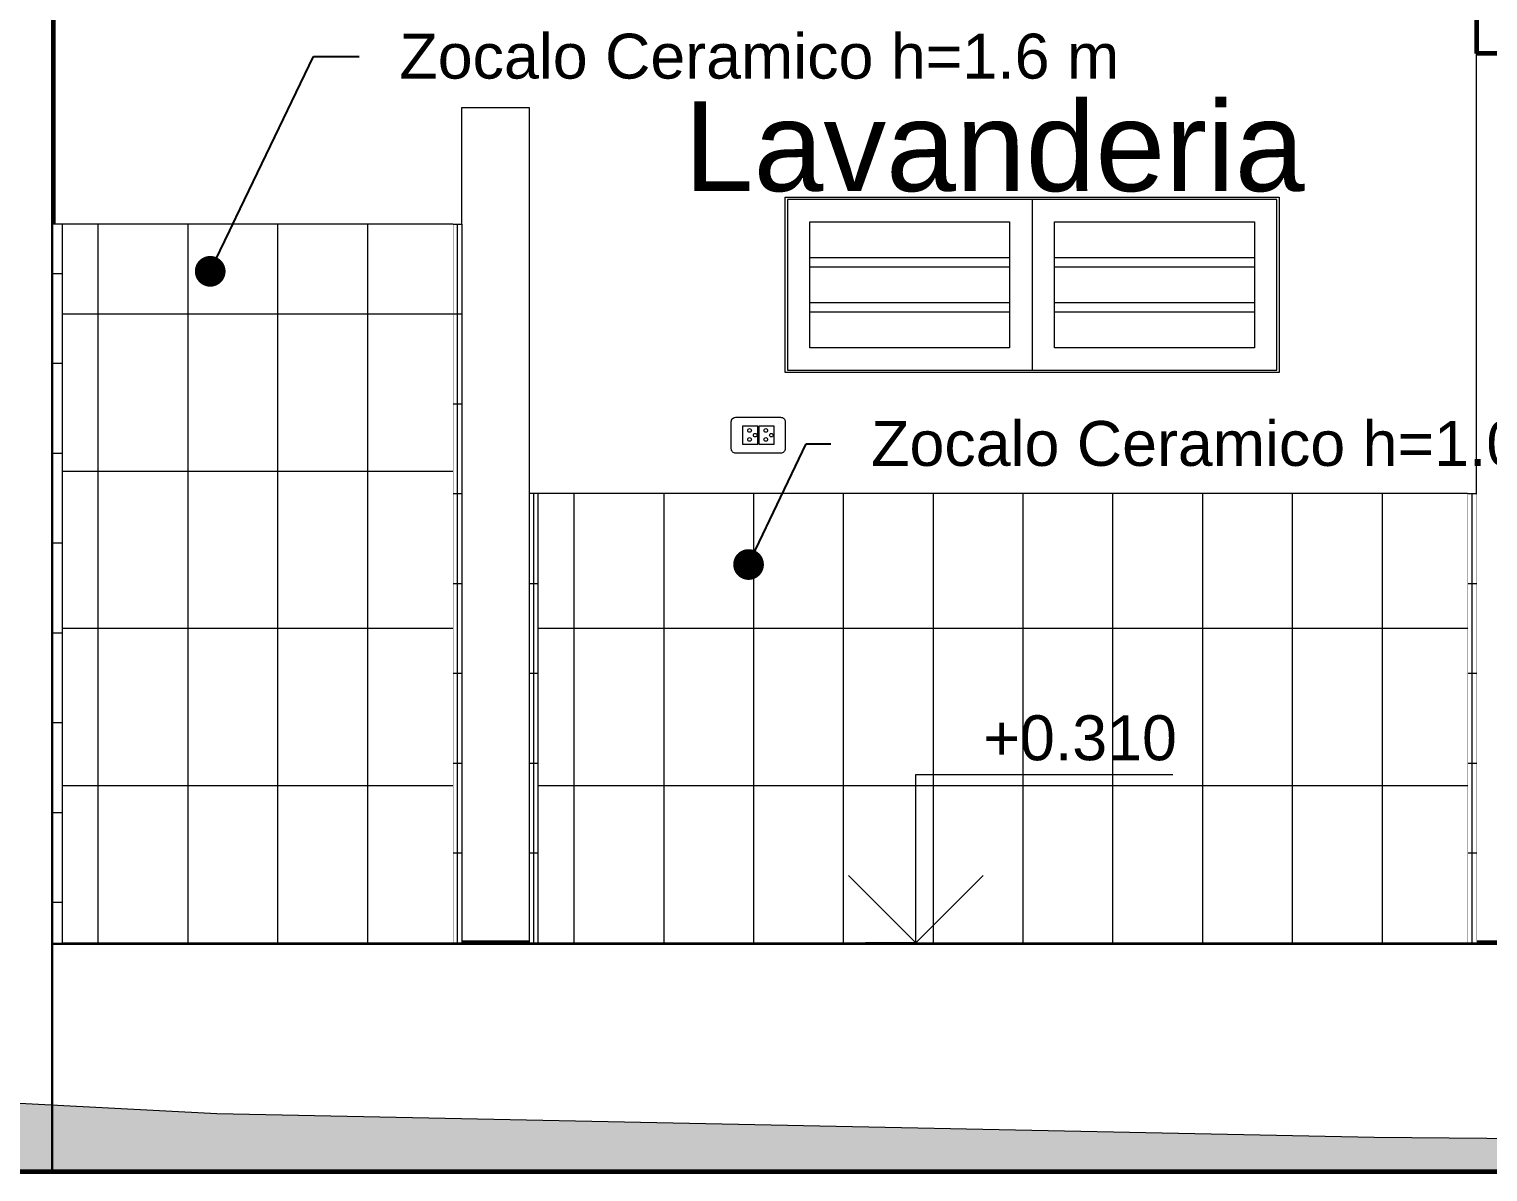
# Model space of a CAD drawing. Header units: metres. Extents: x 48 to 635, y -15 to 39.
# Drawn here: x 421.412 to 424.661, y -14.801 to -12.257 of the extents above; entities that cross this region are included whole.
import ezdxf

# ---------------------------------------------------------------- set-up
doc = ezdxf.new("R2010")
doc.units = ezdxf.units.M
doc.header["$MEASUREMENT"] = 0
doc.linetypes.add('Wipeout_Contour', pattern=[1, 0, -1])
for name, color, linetype in [('Annotation - Label', 7, 'Continuous'), ('Dimensioning - General', 7, 'Continuous'), ('Interior - Furniture', 7, 'Continuous'), ('Interior - Stair & Railing', 7, 'Continuous'), ('Structural - Bearing', 7, 'Continuous'), ('TOPO', 7, 'Continuous')]:
    doc.layers.add(name, color=color, linetype=linetype)
doc.styles.add('GENERATED_STYLE_1', font='')
doc.styles.get('GENERATED_STYLE_1').set_extended_font_data('Arial')
doc.dimstyles.new('GENERATED_STYLE__6', dxfattribs={"dimtxt": 0.18, "dimasz": 0.1368, "dimexe": 0.18, "dimexo": 0.0625, "dimgap": 0.09, "dimtad": 0, "dimtih": 1, "dimtoh": 1, "dimdec": 4, "dimzin": 0, "dimdsep": 46, "dimcen": 0.09, "dimadec": 0, "dimazin": 0, "dimtfac": 1, "dimtdec": 4, "dimtmove": 0, "dimatfit": 3, "dimldrblk": 'ARROWHEAD_11', "dimfxl": 1, "dimtolj": 1, "dimtzin": 0, "dimarcsym": 0})

# ---------------------------------------------------------------- blocks, each defined once
blk = doc.blocks.new('ARROWHEAD_11')
at = {"color": 0, "linetype": 'Continuous', "lineweight": 0}
blk.add_line((0, 0), (-1, 0), dxfattribs=at)
at = {"color": 0, "linetype": 'Continuous', "lineweight": 0, "const_width": 0.25, "flags": 128}
blk.add_lwpolyline([(-0.125, 0, 1), (0.125, 0, 1)], format="xyb", close=True, dxfattribs=at)

msp = doc.modelspace()

# ---------------------------------------------------------------- linework, layer by layer
at = {"layer": 'Interior - Furniture', "color": 55, "linetype": 'Continuous', "lineweight": 13, "true_color": 0xa2a233}
for p, q in [((422.9779, -13.1257), (422.9791, -13.1242)), ((422.9791, -13.1242), (422.9807, -13.123)), ((422.9807, -13.123), (422.9824, -13.122)), ((422.9824, -13.122), (422.9843, -13.1215)), ((422.9843, -13.1215), (422.9862, -13.1213)), ((422.9862, -13.1213), (423.0862, -13.1213)), ((423.0862, -13.1213), (423.0882, -13.1215)), ((423.0882, -13.1215), (423.09, -13.122)), ((423.09, -13.122), (423.0918, -13.123)), ((423.0918, -13.123), (423.0933, -13.1242)), ((423.0933, -13.1242), (423.0945, -13.1257)), ((422.9762, -13.1313), (422.9764, -13.1293)), ((422.9762, -13.1913), (422.9762, -13.1313)), ((422.9764, -13.1293), (422.977, -13.1274)), ((422.977, -13.1274), (422.9779, -13.1257)), ((423.0945, -13.1257), (423.0955, -13.1274)), ((423.0955, -13.1274), (423.096, -13.1293)), ((423.096, -13.1293), (423.0962, -13.1313)), ((423.0962, -13.1313), (423.0962, -13.1913)), ((422.9764, -13.1932), (422.9762, -13.1913)), ((422.977, -13.1951), (422.9764, -13.1932)), ((422.9779, -13.1968), (422.977, -13.1951)), ((422.9791, -13.1983), (422.9779, -13.1968)), ((422.9807, -13.1996), (422.9791, -13.1983)), ((422.9824, -13.2005), (422.9807, -13.1996)), ((422.9843, -13.2011), (422.9824, -13.2005)), ((422.9862, -13.2013), (422.9843, -13.2011)), ((423.0862, -13.2013), (422.9862, -13.2013)), ((423.0882, -13.2011), (423.0862, -13.2013)), ((423.09, -13.2005), (423.0882, -13.2011)), ((423.0918, -13.1996), (423.09, -13.2005)), ((423.0933, -13.1983), (423.0918, -13.1996)), ((423.0945, -13.1968), (423.0933, -13.1983)), ((423.0955, -13.1951), (423.0945, -13.1968)), ((423.096, -13.1932), (423.0955, -13.1951)), ((423.0962, -13.1913), (423.096, -13.1932))]:
    msp.add_line(p, q, dxfattribs=at)

# ---------------------------------------------------------------- texts
at = {"layer": 'Annotation - Label', "color": 5, "linetype": 'Continuous', "lineweight": 25, "insert": (422.2371, -12.3179), "char_height": 0.1, "attachment_point": 4, "style": 'GENERATED_STYLE_1'}
msp.add_mtext('\\A1;{\\pql;\\fArial|b0|i0|c0|p34;Zocalo Ceramico h=1.6 m}', dxfattribs=at)

# ---------------------------------------------------------------- wipeouts: each hides what was drawn before it
at = {"color": 254, "linetype": 'Wipeout_Contour', "lineweight": 0, "ltscale": 6771.543639}
msp.add_wipeout([(423.013, -13.1506), (423.0133, -13.1522), (423.0141, -13.1535), (423.0154, -13.1543), (423.017, -13.1546), (423.0185, -13.1543), (423.0198, -13.1535), (423.0207, -13.1522), (423.021, -13.1506), (423.0207, -13.1491), (423.0198, -13.1478), (423.0185, -13.147), (423.017, -13.1466), (423.0154, -13.147), (423.0141, -13.1478), (423.0133, -13.1491)], dxfattribs=at).dxf.layer = 'Interior - Furniture'
at = {"color": 254, "linetype": 'Wipeout_Contour', "lineweight": 0, "ltscale": 1685.815116}
msp.add_wipeout([(421.0162, -11.7968), (421.0162, -14.8013), (421.4662, -14.8013), (421.4662, -11.7175)], dxfattribs=at).dxf.layer = 'Structural - Bearing'
at = {"color": 254, "linetype": 'Wipeout_Contour', "lineweight": 0, "ltscale": 2123.835728}
msp.add_wipeout([(424.6362, -14.2913), (424.6862, -14.2913), (424.6862, -12.3393), (424.6862, -12.3113), (424.6362, -12.3113)], dxfattribs=at).dxf.layer = 'Structural - Bearing'
at = {"color": 254, "linetype": 'Wipeout_Contour', "lineweight": 0, "ltscale": 1690.655272}
msp.add_wipeout([(422.3762, -12.4313), (422.3762, -14.2913), (422.5262, -14.2913), (422.5262, -12.4313)], dxfattribs=at).dxf.layer = 'Structural - Bearing'
at = {"color": 254, "linetype": 'Wipeout_Contour', "lineweight": 0, "ltscale": 1693.173696}
msp.add_wipeout([(423.1012, -12.9913), (423.1012, -12.6613), (423.0962, -12.6613), (423.0962, -12.9913)], dxfattribs=at).dxf.layer = 'Structural - Bearing'
at = {"color": 254, "linetype": 'Wipeout_Contour', "lineweight": 0, "ltscale": 1697.551686}
msp.add_wipeout([(424.1912, -12.6613), (424.1912, -12.9913), (424.1962, -12.9913), (424.1962, -12.6613)], dxfattribs=at).dxf.layer = 'Structural - Bearing'
at = {"color": 254, "linetype": 'Wipeout_Contour', "lineweight": 0, "ltscale": 1695.262699}
msp.add_wipeout([(423.5962, -12.9663), (423.6462, -12.9663), (423.6462, -12.6863), (423.5962, -12.6863)], dxfattribs=at).dxf.layer = 'Structural - Bearing'

# ---------------------------------------------------------------- next in the draw order: linework, layer by layer
at = {"layer": 'Structural - Bearing', "color": 7, "linetype": 'Continuous', "lineweight": 60}
for p, q in [((421.4662, -11.8813), (421.4662, -12.6913)), ((421.4662, -14.8013), (421.0162, -14.8013))]:
    msp.add_line(p, q, dxfattribs=at)
at = {"layer": 'Structural - Bearing', "color": 251, "linetype": 'Continuous', "lineweight": 20, "true_color": 0x6a6a6a}
for p, q in [((422.3762, -12.6913), (422.3762, -12.4313)), ((422.3762, -12.4313), (422.5262, -12.4313)), ((422.5262, -12.4313), (422.5262, -13.2913))]:
    msp.add_line(p, q, dxfattribs=at)
at = {"layer": 'Structural - Bearing', "color": 7, "linetype": 'Continuous', "lineweight": 60, "flags": 128}
msp.add_lwpolyline([(421.4662, -12.6913), (421.4662, -14.2913), (421.4662, -14.8013)], dxfattribs=at)

# ---------------------------------------------------------------- next in the draw order: texts
at = {"layer": 'Annotation - Label', "color": 5, "linetype": 'Continuous', "lineweight": 25, "insert": (423.2878, -13.1802), "char_height": 0.1, "attachment_point": 4, "style": 'GENERATED_STYLE_1'}
msp.add_mtext('\\A1;{\\pql;\\fArial|b0|i0|c0|p34;Zocalo Ceramico h=1.0 m}', dxfattribs=at)

# ---------------------------------------------------------------- next in the draw order: wipeouts: each hides what was drawn before it
at = {"color": 254, "linetype": 'Wipeout_Contour', "lineweight": 0, "ltscale": 6771.55359}
msp.add_wipeout([(423.013, -13.1706), (423.0133, -13.1722), (423.0141, -13.1735), (423.0154, -13.1743), (423.017, -13.1746), (423.0185, -13.1743), (423.0198, -13.1735), (423.0207, -13.1722), (423.021, -13.1706), (423.0207, -13.1691), (423.0198, -13.1678), (423.0185, -13.167), (423.017, -13.1666), (423.0154, -13.167), (423.0141, -13.1678), (423.0133, -13.1691)], dxfattribs=at).dxf.layer = 'Interior - Furniture'
at = {"color": 254, "linetype": 'Wipeout_Contour', "lineweight": 0, "ltscale": 1700.095462}
msp.add_wipeout([(424.6362, -11.1583), (424.6362, -12.3113), (425.0862, -12.3113), (425.0862, -11.0789)], dxfattribs=at).dxf.layer = 'Structural - Bearing'
at = {"color": 254, "linetype": 'Wipeout_Contour', "lineweight": 0, "ltscale": 3390.691737}
msp.add_wipeout([(424.1962, -12.6313), (423.0962, -12.6313), (423.0962, -12.6613), (423.1012, -12.6613), (423.1012, -12.6363), (424.1912, -12.6363), (424.1912, -12.6613), (424.1962, -12.6613)], dxfattribs=at).dxf.layer = 'Structural - Bearing'
at = {"color": 254, "linetype": 'Wipeout_Contour', "lineweight": 0, "ltscale": 1693.283609}
msp.add_wipeout([(423.1512, -12.6863), (423.1012, -12.6863), (423.1012, -12.9663), (423.1512, -12.9663)], dxfattribs=at).dxf.layer = 'Structural - Bearing'
at = {"color": 254, "linetype": 'Wipeout_Contour', "lineweight": 0, "ltscale": 1697.4417}
msp.add_wipeout([(424.1412, -12.9663), (424.1912, -12.9663), (424.1912, -12.6863), (424.1412, -12.6863)], dxfattribs=at).dxf.layer = 'Structural - Bearing'
at = {"color": 254, "linetype": 'Wipeout_Contour', "lineweight": 0, "ltscale": 3390.758113}
msp.add_wipeout([(423.0962, -13.0213), (424.1962, -13.0213), (424.1962, -12.9913), (424.1912, -12.9913), (424.1912, -13.0163), (423.1012, -13.0163), (423.1012, -12.9913), (423.0962, -12.9913)], dxfattribs=at).dxf.layer = 'Structural - Bearing'

# ---------------------------------------------------------------- next in the draw order: linework, layer by layer
at = {"layer": 'Interior - Furniture', "color": 55, "linetype": 'Continuous', "lineweight": 13, "true_color": 0xa2a233}
msp.add_line((423.0015, -13.1411), (423.0015, -13.1811), dxfattribs=at)
at = {"layer": 'Structural - Bearing', "color": 7, "linetype": 'Continuous', "lineweight": 60}
msp.add_line((424.6362, -11.8813), (424.6362, -12.3113), dxfattribs=at)
at = {"layer": 'Structural - Bearing', "color": 251, "linetype": 'Continuous', "lineweight": 20, "true_color": 0x6a6a6a}
msp.add_line((424.6362, -14.2913), (424.6362, -12.3113), dxfattribs=at)
at = {"layer": 'Structural - Bearing', "color": 7, "linetype": 'Continuous', "lineweight": 60, "flags": 128}
msp.add_lwpolyline([(425.0862, -12.3113), (424.8012, -12.3113), (424.6862, -12.3113), (424.6362, -12.3113)], dxfattribs=at)

# ---------------------------------------------------------------- next in the draw order: wipeouts: each hides what was drawn before it
at = {"color": 254, "linetype": 'Wipeout_Contour', "lineweight": 0, "ltscale": 6771.748554}
msp.add_wipeout([(423.0258, -13.1596), (423.0255, -13.1611), (423.0258, -13.1627), (423.0266, -13.164), (423.0279, -13.1648), (423.0295, -13.1651), (423.031, -13.1648), (423.0323, -13.164), (423.0331, -13.1627), (423.0335, -13.1611), (423.0331, -13.1596), (423.0323, -13.1583), (423.031, -13.1574), (423.0295, -13.1571), (423.0279, -13.1574), (423.0266, -13.1583)], dxfattribs=at).dxf.layer = 'Interior - Furniture'
at = {"color": 254, "linetype": 'Wipeout_Contour', "lineweight": 0, "ltscale": 2541.411262}
msp.add_wipeout([(423.1012, -12.6863), (423.1512, -12.6863), (423.5962, -12.6863), (423.6462, -12.6863), (423.6462, -12.6363), (423.1012, -12.6363)], dxfattribs=at).dxf.layer = 'Structural - Bearing'
at = {"color": 254, "linetype": 'Wipeout_Contour', "lineweight": 0, "ltscale": 1694.273083}
msp.add_wipeout([(423.1512, -12.8663), (423.5962, -12.8663), (423.5962, -12.7863), (423.1512, -12.7863)], dxfattribs=at).dxf.layer = 'Structural - Bearing'
at = {"color": 254, "linetype": 'Wipeout_Contour', "lineweight": 0, "ltscale": 2541.40763}
msp.add_wipeout([(423.1012, -12.9663), (423.1012, -13.0163), (423.6462, -13.0163), (423.6462, -12.9663), (423.5962, -12.9663), (423.1512, -12.9663)], dxfattribs=at).dxf.layer = 'Structural - Bearing'

# ---------------------------------------------------------------- next in the draw order: linework, layer by layer
at = {"layer": 'Interior - Furniture', "color": 55, "linetype": 'Continuous', "lineweight": 13, "true_color": 0xa2a233}
for p, q in [((423.013, -13.1506), (423.0133, -13.1491)), ((423.0133, -13.1522), (423.013, -13.1506)), ((423.0133, -13.1491), (423.0141, -13.1478)), ((423.0141, -13.1535), (423.0133, -13.1522)), ((423.0141, -13.1478), (423.0154, -13.147)), ((423.0154, -13.1543), (423.0141, -13.1535)), ((423.0154, -13.147), (423.017, -13.1466)), ((423.017, -13.1546), (423.0154, -13.1543)), ((423.017, -13.1466), (423.0185, -13.147)), ((423.0185, -13.1543), (423.017, -13.1546)), ((423.0185, -13.147), (423.0198, -13.1478)), ((423.0198, -13.1535), (423.0185, -13.1543)), ((423.0198, -13.1478), (423.0207, -13.1491)), ((423.0207, -13.1522), (423.0198, -13.1535)), ((423.0207, -13.1491), (423.021, -13.1506)), ((423.021, -13.1506), (423.0207, -13.1522)), ((423.0279, -13.1574), (423.0295, -13.1571)), ((423.0295, -13.1571), (423.031, -13.1574)), ((423.013, -13.1706), (423.0133, -13.1691)), ((423.0133, -13.1722), (423.013, -13.1706)), ((423.0133, -13.1691), (423.0141, -13.1678)), ((423.0141, -13.1735), (423.0133, -13.1722)), ((423.0141, -13.1678), (423.0154, -13.167)), ((423.0154, -13.1743), (423.0141, -13.1735)), ((423.0154, -13.167), (423.017, -13.1666)), ((423.017, -13.1746), (423.0154, -13.1743)), ((423.017, -13.1666), (423.0185, -13.167)), ((423.0185, -13.1743), (423.017, -13.1746)), ((423.0185, -13.167), (423.0198, -13.1678)), ((423.0198, -13.1735), (423.0185, -13.1743)), ((423.0198, -13.1678), (423.0207, -13.1691)), ((423.0207, -13.1722), (423.0198, -13.1735)), ((423.0207, -13.1691), (423.021, -13.1706)), ((423.021, -13.1706), (423.0207, -13.1722)), ((423.0255, -13.1611), (423.0258, -13.1596)), ((423.0258, -13.1627), (423.0255, -13.1611)), ((423.0258, -13.1596), (423.0266, -13.1583)), ((423.0266, -13.164), (423.0258, -13.1627)), ((423.0266, -13.1583), (423.0279, -13.1574)), ((423.0279, -13.1648), (423.0266, -13.164)), ((423.0295, -13.1651), (423.0279, -13.1648)), ((423.031, -13.1648), (423.0295, -13.1651)), ((423.031, -13.1574), (423.0323, -13.1583)), ((423.0323, -13.164), (423.031, -13.1648))]:
    msp.add_line(p, q, dxfattribs=at)
at = {"layer": 'Structural - Bearing', "color": 251, "linetype": 'Continuous', "lineweight": 20, "true_color": 0x6a6a6a}
msp.add_line((423.0962, -13.0213), (423.0962, -12.6313), dxfattribs=at)
at = {"layer": 'Structural - Bearing', "color": 30, "linetype": 'Continuous', "lineweight": 18, "true_color": 0xff6600}
for p, q in [((423.1012, -12.6363), (423.1012, -12.6863)), ((423.1012, -12.6863), (423.1012, -12.9663)), ((423.1012, -12.9663), (423.1012, -13.0163))]:
    msp.add_line(p, q, dxfattribs=at)

# ---------------------------------------------------------------- next in the draw order: wipeouts: each hides what was drawn before it
at = {"color": 254, "linetype": 'Wipeout_Contour', "lineweight": 0, "ltscale": 6772.12931}
msp.add_wipeout([(423.049, -13.1706), (423.0493, -13.1722), (423.0501, -13.1735), (423.0514, -13.1743), (423.053, -13.1746), (423.0545, -13.1743), (423.0558, -13.1735), (423.0567, -13.1722), (423.057, -13.1706), (423.0567, -13.1691), (423.0558, -13.1678), (423.0545, -13.167), (423.053, -13.1666), (423.0514, -13.167), (423.0501, -13.1678), (423.0493, -13.1691)], dxfattribs=at).dxf.layer = 'Interior - Furniture'
at = {"color": 254, "linetype": 'Wipeout_Contour', "lineweight": 0, "ltscale": 1694.261017}
msp.add_wipeout([(423.1512, -12.7663), (423.5962, -12.7663), (423.5962, -12.6863), (423.1512, -12.6863)], dxfattribs=at).dxf.layer = 'Structural - Bearing'
at = {"color": 254, "linetype": 'Wipeout_Contour', "lineweight": 0, "ltscale": 1695.462607}
msp.add_wipeout([(423.6962, -12.6863), (423.6462, -12.6863), (423.6462, -12.9663), (423.6962, -12.9663)], dxfattribs=at).dxf.layer = 'Structural - Bearing'
at = {"color": 254, "linetype": 'Wipeout_Contour', "lineweight": 0, "ltscale": 1694.285243}
msp.add_wipeout([(423.1512, -12.9663), (423.5962, -12.9663), (423.5962, -12.8863), (423.1512, -12.8863)], dxfattribs=at).dxf.layer = 'Structural - Bearing'
at = {"color": 254, "linetype": 'Wipeout_Contour', "lineweight": 0, "ltscale": 1694.106219}
msp.add_wipeout([(425.0862, -14.8013), (425.0862, -14.2913), (421.4662, -14.2913), (421.4662, -14.8013)], dxfattribs=at).dxf.layer = 'Structural - Bearing'

# ---------------------------------------------------------------- next in the draw order: hatches: boundary and pattern name
at = {"layer": 'TOPO', "linetype": 'Continuous', "lineweight": 0, "true_color": 0x353329}
msp.add_hatch(color=250, dxfattribs=at).paths.add_polyline_path([(432.7595, -14.8013), (432.6058, -14.7971), (424.408, -14.7243), (421.8304, -14.6712), (421.2192, -14.6392), (420.5418, -14.6663), (420.3957, -14.668), (419.288, -14.4842), (419.288, -14.8013)])

# ---------------------------------------------------------------- next in the draw order: linework, layer by layer
at = {"layer": 'Interior - Furniture', "color": 55, "linetype": 'Continuous', "lineweight": 13, "true_color": 0xa2a233}
msp.add_line((423.0015, -13.1811), (423.0355, -13.1811), dxfattribs=at)
at = {"layer": 'Structural - Bearing', "color": 30, "linetype": 'Continuous', "lineweight": 18, "true_color": 0xff6600}
for p, q in [((423.1512, -12.6863), (423.5962, -12.6863)), ((423.5962, -12.9663), (423.1512, -12.9663))]:
    msp.add_line(p, q, dxfattribs=at)
at = {"layer": 'Structural - Bearing', "color": 7, "linetype": 'Continuous', "lineweight": 60}
for p, q in [((421.4862, -14.2913), (421.4662, -14.2913)), ((424.6862, -14.2913), (421.4862, -14.2913)), ((425.0862, -14.8013), (421.4662, -14.8013))]:
    msp.add_line(p, q, dxfattribs=at)
at = {"layer": 'TOPO', "color": 55, "linetype": 'Continuous', "lineweight": 13, "true_color": 0xa2a233, "flags": 128}
msp.add_lwpolyline([(419.288, -14.4842), (420.3957, -14.668), (420.5418, -14.6663), (421.2192, -14.6392), (421.8304, -14.6712), (424.408, -14.7243), (432.6058, -14.7971), (432.7595, -14.8013)], dxfattribs=at)

# ---------------------------------------------------------------- next in the draw order: wipeouts: each hides what was drawn before it
at = {"color": 254, "linetype": 'Wipeout_Contour', "lineweight": 0, "ltscale": 6772.11936}
msp.add_wipeout([(423.0493, -13.1491), (423.049, -13.1506), (423.0493, -13.1522), (423.0501, -13.1535), (423.0514, -13.1543), (423.053, -13.1546), (423.0545, -13.1543), (423.0558, -13.1535), (423.0567, -13.1522), (423.057, -13.1506), (423.0567, -13.1491), (423.0558, -13.1478), (423.0545, -13.147), (423.053, -13.1466), (423.0514, -13.147), (423.0501, -13.1478)], dxfattribs=at).dxf.layer = 'Interior - Furniture'
at = {"color": 254, "linetype": 'Wipeout_Contour', "lineweight": 0, "ltscale": 2544.67976}
msp.add_wipeout([(423.6462, -12.6363), (423.6462, -12.6863), (423.6962, -12.6863), (424.1412, -12.6863), (424.1912, -12.6863), (424.1912, -12.6363)], dxfattribs=at).dxf.layer = 'Structural - Bearing'
at = {"color": 254, "linetype": 'Wipeout_Contour', "lineweight": 0, "ltscale": 1694.267027}
msp.add_wipeout([(423.1512, -12.7863), (423.5962, -12.7863), (423.5962, -12.7663), (423.1512, -12.7663)], dxfattribs=at).dxf.layer = 'Structural - Bearing'
at = {"color": 254, "linetype": 'Wipeout_Contour', "lineweight": 0, "ltscale": 1696.452083}
msp.add_wipeout([(424.1412, -12.8663), (424.1412, -12.7863), (423.6962, -12.7863), (423.6962, -12.8663)], dxfattribs=at).dxf.layer = 'Structural - Bearing'
at = {"color": 254, "linetype": 'Wipeout_Contour', "lineweight": 0, "ltscale": 1694.27914}
msp.add_wipeout([(423.1512, -12.8663), (423.1512, -12.8863), (423.5962, -12.8863), (423.5962, -12.8663)], dxfattribs=at).dxf.layer = 'Structural - Bearing'
at = {"color": 254, "linetype": 'Wipeout_Contour', "lineweight": 0, "ltscale": 2544.676132}
msp.add_wipeout([(424.1912, -13.0163), (424.1912, -12.9663), (424.1412, -12.9663), (423.6962, -12.9663), (423.6462, -12.9663), (423.6462, -13.0163)], dxfattribs=at).dxf.layer = 'Structural - Bearing'

# ---------------------------------------------------------------- next in the draw order: linework, layer by layer
at = {"layer": 'Interior - Furniture', "color": 55, "linetype": 'Continuous', "lineweight": 13, "true_color": 0xa2a233}
for p, q in [((423.0355, -13.1411), (423.0015, -13.1411)), ((423.0355, -13.1811), (423.0355, -13.1411)), ((423.0375, -13.1411), (423.0375, -13.1811)), ((423.0323, -13.1583), (423.0331, -13.1596)), ((423.0331, -13.1627), (423.0323, -13.164)), ((423.0331, -13.1596), (423.0335, -13.1611)), ((423.0335, -13.1611), (423.0331, -13.1627))]:
    msp.add_line(p, q, dxfattribs=at)
at = {"layer": 'Structural - Bearing', "color": 251, "linetype": 'Continuous', "lineweight": 20, "true_color": 0x6a6a6a}
for p, q in [((423.0962, -12.6313), (424.1962, -12.6313)), ((424.1962, -12.6313), (424.1962, -13.0213)), ((424.1962, -13.0213), (423.0962, -13.0213))]:
    msp.add_line(p, q, dxfattribs=at)
at = {"layer": 'Structural - Bearing', "color": 30, "linetype": 'Continuous', "lineweight": 18, "true_color": 0xff6600}
for p, q in [((423.6462, -12.6363), (423.1012, -12.6363)), ((423.6462, -12.6363), (423.6462, -12.6863)), ((424.1912, -12.6363), (423.6462, -12.6363)), ((424.1912, -12.6863), (424.1912, -12.6363)), ((423.1512, -12.9663), (423.1512, -12.6863)), ((423.5962, -12.6863), (423.5962, -12.9663)), ((423.6462, -12.6863), (423.6462, -12.9663)), ((424.1912, -12.9663), (424.1912, -12.6863)), ((423.5962, -12.7663), (423.1512, -12.7663)), ((423.1512, -12.7863), (423.5962, -12.7863)), ((423.5962, -12.8663), (423.1512, -12.8663)), ((423.1512, -12.8863), (423.5962, -12.8863)), ((423.6462, -12.9663), (423.6462, -13.0163)), ((424.1912, -13.0163), (424.1912, -12.9663)), ((423.1012, -13.0163), (423.6462, -13.0163)), ((423.6462, -13.0163), (424.1912, -13.0163))]:
    msp.add_line(p, q, dxfattribs=at)

# ---------------------------------------------------------------- next in the draw order: texts
at = {"layer": 'Annotation - Label', "color": 7, "linetype": 'Continuous', "lineweight": 13, "insert": (422.8707, -12.4177), "char_height": 0.2, "attachment_point": 1, "style": 'GENERATED_STYLE_1'}
msp.add_mtext('\\A1;{\\pql;\\fArial|b0|i0|c0|p34;Lavanderia}', dxfattribs=at)

# ---------------------------------------------------------------- next in the draw order: wipeouts: each hides what was drawn before it
at = {"color": 254, "linetype": 'Wipeout_Contour', "lineweight": 0, "ltscale": 6772.324275}
msp.add_wipeout([(423.0615, -13.1611), (423.0618, -13.1627), (423.0626, -13.164), (423.0639, -13.1648), (423.0655, -13.1651), (423.067, -13.1648), (423.0683, -13.164), (423.0691, -13.1627), (423.0695, -13.1611), (423.0691, -13.1596), (423.0683, -13.1583), (423.067, -13.1574), (423.0655, -13.1571), (423.0639, -13.1574), (423.0626, -13.1583), (423.0618, -13.1596)], dxfattribs=at).dxf.layer = 'Interior - Furniture'
at = {"color": 254, "linetype": 'Wipeout_Contour', "lineweight": 0, "ltscale": 1690.330873}
msp.add_wipeout([(422.3762, -12.6913), (422.3562, -12.6913), (422.3562, -14.2913), (422.3762, -14.2913)], dxfattribs=at).dxf.layer = 'Interior - Stair & Railing'
at = {"color": 254, "linetype": 'Wipeout_Contour', "lineweight": 0, "ltscale": 1699.402919}
msp.add_wipeout([(424.6362, -13.2913), (424.6162, -13.2913), (424.6162, -14.2913), (424.6362, -14.2913)], dxfattribs=at).dxf.layer = 'Interior - Stair & Railing'
at = {"color": 254, "linetype": 'Wipeout_Contour', "lineweight": 0, "ltscale": 1696.440033}
msp.add_wipeout([(424.1412, -12.7663), (424.1412, -12.6863), (423.6962, -12.6863), (423.6962, -12.7663)], dxfattribs=at).dxf.layer = 'Structural - Bearing'
at = {"color": 254, "linetype": 'Wipeout_Contour', "lineweight": 0, "ltscale": 1696.464227}
msp.add_wipeout([(424.1412, -12.9663), (424.1412, -12.8863), (423.6962, -12.8863), (423.6962, -12.9663)], dxfattribs=at).dxf.layer = 'Structural - Bearing'

# ---------------------------------------------------------------- next in the draw order: hatches: boundary and pattern name
at = {"layer": 'Interior - Stair & Railing', "linetype": 'Continuous', "lineweight": 13}
h = msp.add_hatch(dxfattribs=at)
h.set_pattern_fill('Grid_20x35_0001', color=171, style=0, pattern_type=2)
h.set_pattern_definition([(270, (422.36622, -14.29127), (-0.35, 0), []), (180, (422.36622, -14.29127), (0, 0.2), [])])
h.paths.add_polyline_path([(422.3762, -12.6913), (422.3562, -12.6913), (422.3562, -14.2913), (422.3762, -14.2913)])
h = msp.add_hatch(dxfattribs=at)
h.set_pattern_fill('Grid_20x35_0001', color=171, style=0, pattern_type=2)
h.set_pattern_definition([(270, (424.62622, -14.29127), (-0.35, 0), []), (180, (424.62622, -14.29127), (0, 0.2), [])])
h.paths.add_polyline_path([(424.6362, -13.2913), (424.6162, -13.2913), (424.6162, -14.2913), (424.6362, -14.2913)])

# ---------------------------------------------------------------- next in the draw order: linework, layer by layer
at = {"layer": 'Interior - Furniture', "color": 55, "linetype": 'Continuous', "lineweight": 13, "true_color": 0xa2a233}
for p, q in [((423.0715, -13.1411), (423.0375, -13.1411)), ((423.049, -13.1506), (423.0493, -13.1491)), ((423.0493, -13.1522), (423.049, -13.1506)), ((423.0493, -13.1491), (423.0501, -13.1478)), ((423.0501, -13.1535), (423.0493, -13.1522)), ((423.0501, -13.1478), (423.0514, -13.147)), ((423.0514, -13.1543), (423.0501, -13.1535)), ((423.0514, -13.147), (423.053, -13.1466)), ((423.053, -13.1546), (423.0514, -13.1543)), ((423.053, -13.1466), (423.0545, -13.147)), ((423.0545, -13.1543), (423.053, -13.1546)), ((423.0545, -13.147), (423.0558, -13.1478)), ((423.0558, -13.1535), (423.0545, -13.1543)), ((423.0558, -13.1478), (423.0567, -13.1491)), ((423.0567, -13.1522), (423.0558, -13.1535)), ((423.0567, -13.1491), (423.057, -13.1506)), ((423.057, -13.1506), (423.0567, -13.1522)), ((423.0639, -13.1574), (423.0655, -13.1571)), ((423.0655, -13.1571), (423.067, -13.1574)), ((423.0715, -13.1811), (423.0715, -13.1411)), ((423.0375, -13.1811), (423.0715, -13.1811)), ((423.049, -13.1706), (423.0493, -13.1691)), ((423.0493, -13.1722), (423.049, -13.1706)), ((423.0493, -13.1691), (423.0501, -13.1678)), ((423.0501, -13.1735), (423.0493, -13.1722)), ((423.0501, -13.1678), (423.0514, -13.167)), ((423.0514, -13.1743), (423.0501, -13.1735)), ((423.0514, -13.167), (423.053, -13.1666)), ((423.053, -13.1746), (423.0514, -13.1743)), ((423.053, -13.1666), (423.0545, -13.167)), ((423.0545, -13.1743), (423.053, -13.1746)), ((423.0545, -13.167), (423.0558, -13.1678)), ((423.0558, -13.1735), (423.0545, -13.1743)), ((423.0558, -13.1678), (423.0567, -13.1691)), ((423.0567, -13.1722), (423.0558, -13.1735)), ((423.0567, -13.1691), (423.057, -13.1706)), ((423.057, -13.1706), (423.0567, -13.1722)), ((423.0615, -13.1611), (423.0618, -13.1596)), ((423.0618, -13.1627), (423.0615, -13.1611)), ((423.0618, -13.1596), (423.0626, -13.1583)), ((423.0626, -13.164), (423.0618, -13.1627)), ((423.0626, -13.1583), (423.0639, -13.1574)), ((423.0639, -13.1648), (423.0626, -13.164)), ((423.0655, -13.1651), (423.0639, -13.1648)), ((423.067, -13.1648), (423.0655, -13.1651)), ((423.067, -13.1574), (423.0683, -13.1583)), ((423.0683, -13.164), (423.067, -13.1648)), ((423.0683, -13.1583), (423.0691, -13.1596)), ((423.0691, -13.1627), (423.0683, -13.164)), ((423.0691, -13.1596), (423.0695, -13.1611)), ((423.0695, -13.1611), (423.0691, -13.1627))]:
    msp.add_line(p, q, dxfattribs=at)
at = {"layer": 'Interior - Stair & Railing', "color": 171, "linetype": 'Continuous', "lineweight": 13}
for p, q in [((422.3562, -14.2913), (422.3562, -12.6913)), ((422.3562, -12.6913), (422.3762, -12.6913)), ((422.3762, -12.6913), (422.3762, -14.2913)), ((424.6162, -14.2913), (424.6162, -13.2913)), ((424.6162, -13.2913), (424.6362, -13.2913))]:
    msp.add_line(p, q, dxfattribs=at)
at = {"layer": 'Structural - Bearing', "color": 30, "linetype": 'Continuous', "lineweight": 18, "true_color": 0xff6600}
for p, q in [((423.6962, -12.6863), (424.1412, -12.6863)), ((424.1412, -12.9663), (423.6962, -12.9663))]:
    msp.add_line(p, q, dxfattribs=at)

# ---------------------------------------------------------------- next in the draw order: wipeouts: each hides what was drawn before it
at = {"color": 254, "linetype": 'Wipeout_Contour', "lineweight": 0, "ltscale": 1696.446035}
msp.add_wipeout([(423.6962, -12.7863), (424.1412, -12.7863), (424.1412, -12.7663), (423.6962, -12.7663)], dxfattribs=at).dxf.layer = 'Structural - Bearing'
at = {"color": 254, "linetype": 'Wipeout_Contour', "lineweight": 0, "ltscale": 1696.458132}
msp.add_wipeout([(423.6962, -12.8863), (424.1412, -12.8863), (424.1412, -12.8663), (423.6962, -12.8663)], dxfattribs=at).dxf.layer = 'Structural - Bearing'

# ---------------------------------------------------------------- next in the draw order: linework, layer by layer
at = {"layer": 'Structural - Bearing', "color": 30, "linetype": 'Continuous', "lineweight": 18, "true_color": 0xff6600}
for p, q in [((423.6962, -12.9663), (423.6962, -12.6863)), ((424.1412, -12.6863), (424.1412, -12.9663)), ((424.1412, -12.7663), (423.6962, -12.7663)), ((423.6962, -12.7863), (424.1412, -12.7863)), ((424.1412, -12.8663), (423.6962, -12.8663)), ((423.6962, -12.8863), (424.1412, -12.8863))]:
    msp.add_line(p, q, dxfattribs=at)

# ---------------------------------------------------------------- next in the draw order: wipeouts: each hides what was drawn before it
at = {"color": 254, "linetype": 'Wipeout_Contour', "lineweight": 0, "ltscale": 1688.551851}
msp.add_wipeout([(421.4862, -12.6913), (421.4862, -14.2913), (422.3562, -14.2913), (422.3562, -12.6913)], dxfattribs=at).dxf.layer = 'Interior - Stair & Railing'
at = {"color": 254, "linetype": 'Wipeout_Contour', "lineweight": 0, "ltscale": 1695.225296}
msp.add_wipeout([(422.5462, -14.2913), (424.6162, -14.2913), (424.6162, -13.2913), (422.5462, -13.2913)], dxfattribs=at).dxf.layer = 'Interior - Stair & Railing'

# ---------------------------------------------------------------- next in the draw order: hatches: boundary and pattern name
at = {"layer": 'Interior - Stair & Railing', "linetype": 'Continuous', "lineweight": 13}
h = msp.add_hatch(dxfattribs=at)
h.set_pattern_fill('Grid_20x35_0001', color=171, style=0, pattern_type=2)
h.set_pattern_definition([(180, (422.36622, -14.29127), (0, 0.35), []), (90, (422.36622, -14.29127), (0.2, 0), [])])
h.paths.add_polyline_path([(421.4862, -12.6913), (421.4862, -14.2913), (422.3562, -14.2913), (422.3562, -12.6913)])
h = msp.add_hatch(dxfattribs=at)
h.set_pattern_fill('Grid_20x35_0001', color=171, style=0, pattern_type=2)
h.set_pattern_definition([(180, (424.62622, -14.29127), (0, 0.35), []), (90, (424.62622, -14.29127), (0.2, 0), [])])
h.paths.add_polyline_path([(422.5462, -14.2913), (424.6162, -14.2913), (424.6162, -13.2913), (422.5462, -13.2913)])

# ---------------------------------------------------------------- next in the draw order: linework, layer by layer
at = {"layer": 'Dimensioning - General', "color": 7, "linetype": 'Continuous', "lineweight": 13}
for p, q in [((423.3876, -14.2913), (423.3876, -13.9163)), ((423.3876, -13.9163), (423.96, -13.9163)), ((423.3876, -14.2913), (423.2376, -14.1413)), ((423.5376, -14.1413), (423.3876, -14.2913))]:
    msp.add_line(p, q, dxfattribs=at)
at = {"layer": 'Dimensioning - General', "color": 151, "linetype": 'Continuous', "lineweight": 20, "true_color": 0x80c2ff}
for q in [(423.2751, -14.2913), (423.6811, -14.2913)]:
    msp.add_line((423.3876, -14.2913), q, dxfattribs=at)
at = {"layer": 'Interior - Stair & Railing', "color": 171, "linetype": 'Continuous', "lineweight": 13}
for p, q in [((422.3562, -12.6913), (421.4862, -12.6913)), ((424.6162, -13.2913), (422.5462, -13.2913))]:
    msp.add_line(p, q, dxfattribs=at)

# ---------------------------------------------------------------- next in the draw order: texts
at = {"layer": 'Dimensioning - General', "color": 5, "lineweight": 25, "insert": (423.5376, -13.8863), "char_height": 0.1, "attachment_point": 7, "style": 'GENERATED_STYLE_1'}
msp.add_mtext('\\A1;{\\pql;\\fArial|b0|i0|c0|p34;+0.310}', dxfattribs=at)

# ---------------------------------------------------------------- next in the draw order: leaders
at = {"layer": 'Annotation - Label', "color": 151, "linetype": 'Continuous', "lineweight": 20, "true_color": 0x80c2ff, "annotation_type": 0, "has_hookline": 1, "hookline_direction": 0, "text_width": 1.5902}
for points in [[(421.8157, -12.7963), (422.0454, -12.3179), (422.1471, -12.3179)], [(423.0147, -13.4491), (423.1427, -13.1802), (423.1978, -13.1802)]]:
    msp.add_leader(points, dimstyle='GENERATED_STYLE__6', dxfattribs=at)

# ---------------------------------------------------------------- next in the draw order: wipeouts: each hides what was drawn before it
at = {"color": 254, "linetype": 'Wipeout_Contour', "lineweight": 0, "ltscale": 1686.772701}
msp.add_wipeout([(421.4662, -12.6913), (421.4662, -14.2913), (421.4862, -14.2913), (421.4862, -12.6913)], dxfattribs=at).dxf.layer = 'Interior - Stair & Railing'
at = {"color": 254, "linetype": 'Wipeout_Contour', "lineweight": 0, "ltscale": 1691.047359}
msp.add_wipeout([(422.5262, -13.2913), (422.5262, -14.2913), (422.5462, -14.2913), (422.5462, -13.2913)], dxfattribs=at).dxf.layer = 'Interior - Stair & Railing'

# ---------------------------------------------------------------- next in the draw order: hatches: boundary and pattern name
at = {"layer": 'Interior - Stair & Railing', "linetype": 'Continuous', "lineweight": 0, "true_color": 0x000000}
h = msp.add_hatch(dxfattribs=at)
h.set_pattern_fill('Grid_20x35_0001', color=18, style=0, pattern_type=2)
h.set_pattern_definition([(90, (362.45774, -14.60127), (-0.35, 0), []), (180, (362.45774, -14.60127), (0, 0.2), [])])
h.paths.add_polyline_path([(421.4662, -12.6913), (421.4662, -14.2913), (421.4862, -14.2913), (421.4862, -12.6913)])
at = {"layer": 'Interior - Stair & Railing', "linetype": 'Continuous', "lineweight": 13}
h = msp.add_hatch(dxfattribs=at)
h.set_pattern_fill('Grid_20x35_0001', color=171, style=0, pattern_type=2)
h.set_pattern_definition([(270, (422.53622, -14.29127), (0.35, 0), []), (1e-13, (422.53622, -14.29127), (0, 0.2), [])])
h.paths.add_polyline_path([(422.5262, -13.2913), (422.5262, -14.2913), (422.5462, -14.2913), (422.5462, -13.2913)])

# ---------------------------------------------------------------- next in the draw order: linework, layer by layer
at = {"layer": 'Interior - Stair & Railing', "color": 171, "linetype": 'Continuous', "lineweight": 13}
for p, q in [((421.4862, -12.6913), (421.4662, -12.6913)), ((421.4862, -12.6913), (421.4862, -14.2913)), ((422.5262, -13.2913), (422.5262, -14.2913)), ((422.5462, -13.2913), (422.5262, -13.2913)), ((422.5462, -14.2913), (422.5462, -13.2913))]:
    msp.add_line(p, q, dxfattribs=at)

doc.saveas('drawing.dxf')
